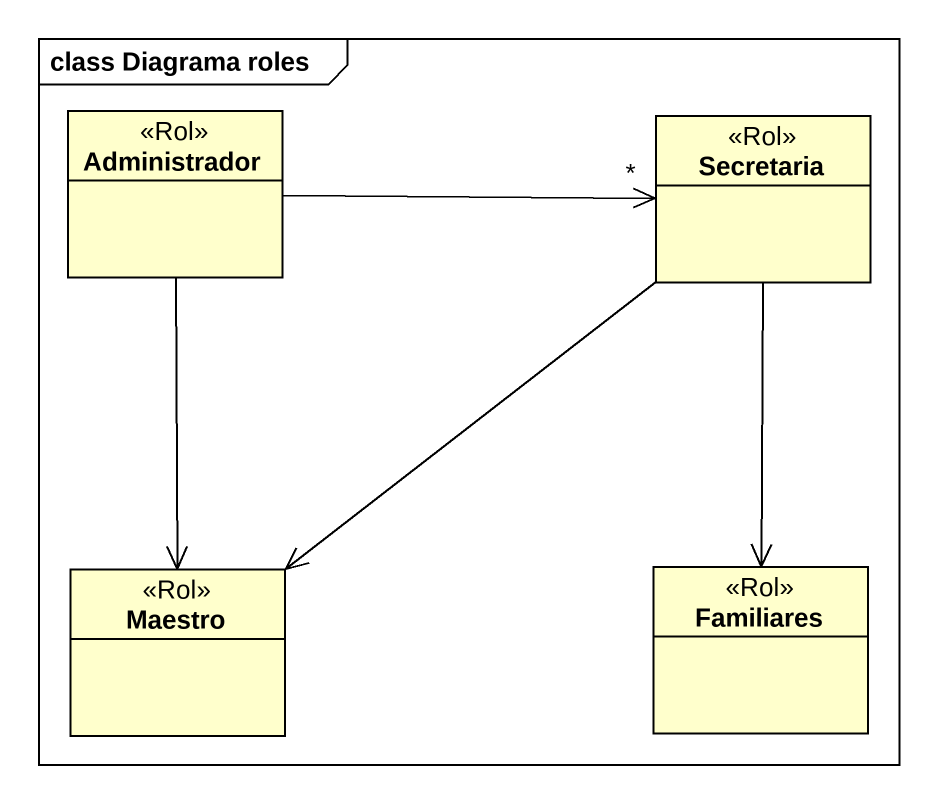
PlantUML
@startuml
mainframe class Diagrama roles
hide circle
hide empty members
class Administrador <<Rol>>
class Secretaria <<Rol>>
class Maestro <<Rol>>
class Familiares <<Rol>>
Administrador -right-> "*" Secretaria
Administrador --> Maestro
Secretaria --> Maestro
Secretaria --> Familiares
@enduml
